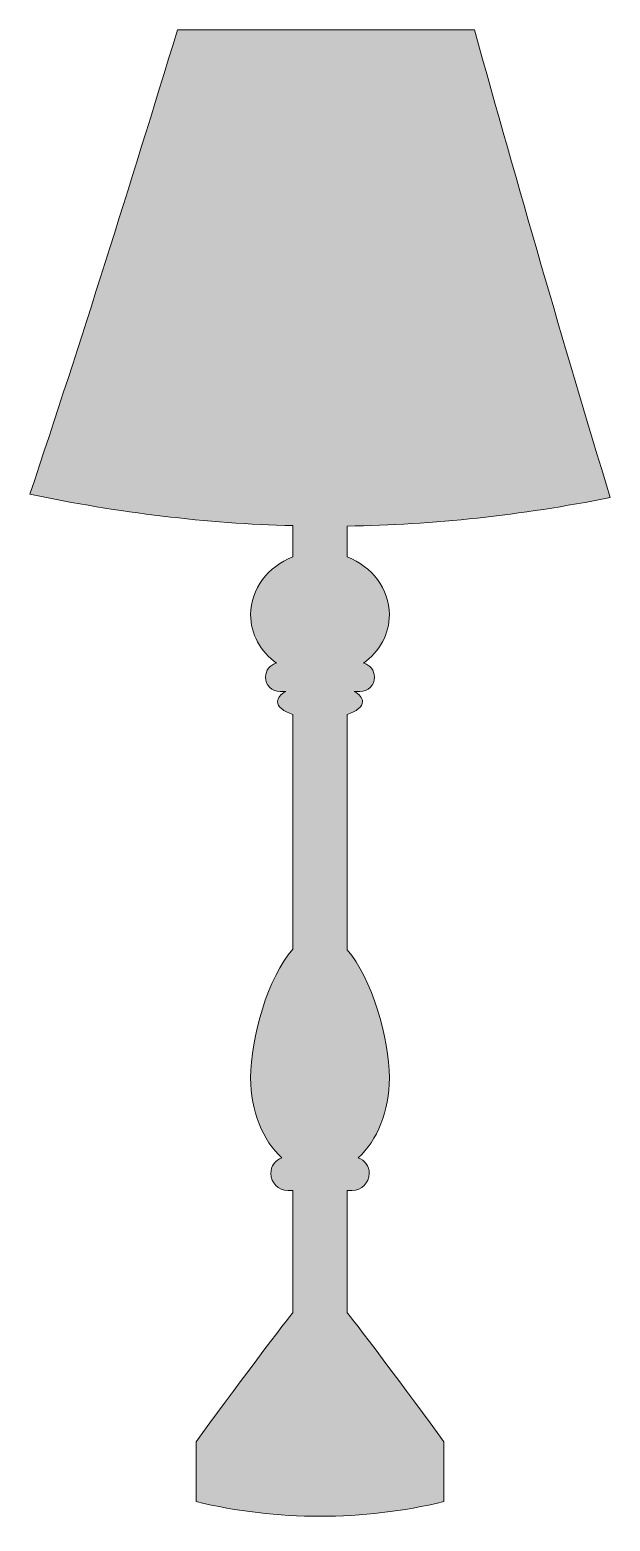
# Model space of a CAD drawing. Header units: inches. Extents: x 0 to 40, y 0 to 102.
import ezdxf

# ---------------------------------------------------------------- set-up
doc = ezdxf.new("R2010")
doc.units = ezdxf.units.IN
doc.header["$MEASUREMENT"] = 0
doc.layers.add('Layer 1', color=7, linetype='Continuous')

msp = doc.modelspace()

# ---------------------------------------------------------------- hatches: boundary and pattern name
at = {"layer": 'Layer 1', "true_color": 0xf6921e}
h = msp.add_hatch(color=30, dxfattribs=at)
h.dxf.hatch_style = 2
edge = h.paths.add_edge_path()
edge.add_spline(control_points=[(21.66, 13.91), (21.66, 13.91), (21.66, 22.27), (21.66, 22.27), (21.66, 22.27), (22.01, 22.27), (22.01, 22.27), (22.65, 22.27), (23.17, 22.79), (23.17, 23.43), (23.17, 23.93), (22.86, 24.35), (22.42, 24.51), (23.7, 25.68), (24.55, 27.69), (24.55, 29.97), (24.55, 32.66), (23.36, 36.78), (21.66, 38.71), (21.66, 38.71), (21.66, 54.8), (21.66, 54.8), (22.3, 55.01), (22.71, 55.33), (22.71, 55.69), (22.71, 55.95), (22.5, 56.18), (22.15, 56.37), (22.15, 56.37), (22.54, 56.37), (22.54, 56.37), (23.09, 56.37), (23.53, 56.81), (23.53, 57.36), (23.53, 57.82), (23.21, 58.2), (22.79, 58.31), (23.86, 59.09), (24.55, 60.29), (24.55, 61.63), (24.55, 63.4), (23.36, 64.92), (21.66, 65.57), (21.66, 65.57), (21.66, 67.68), (21.66, 67.68), (27.57, 67.77), (33.5, 68.41), (39.62, 69.63), (36.4, 80.25), (33.33, 90.91), (30.35, 101.6), (23.59, 101.6), (16.84, 101.6), (10.08, 101.6), (6.84, 90.98), (3.52, 80.39), (0, 69.86), (6.11, 68.58), (12.04, 67.86), (17.96, 67.71), (17.96, 67.71), (17.96, 65.57), (17.96, 65.57), (16.26, 64.92), (15.07, 63.4), (15.07, 61.63), (15.07, 60.29), (15.76, 59.09), (16.83, 58.31), (16.41, 58.2), (16.09, 57.82), (16.09, 57.36), (16.09, 56.81), (16.53, 56.37), (17.08, 56.37), (17.08, 56.37), (17.47, 56.37), (17.47, 56.37), (17.12, 56.18), (16.91, 55.95), (16.91, 55.69), (16.91, 55.33), (17.32, 55.01), (17.96, 54.8), (17.96, 54.8), (17.96, 38.76), (17.96, 38.76), (16.25, 36.86), (15.07, 32.69), (15.07, 29.97), (15.07, 27.69), (15.92, 25.68), (17.2, 24.51), (16.76, 24.35), (16.45, 23.93), (16.45, 23.43), (16.45, 22.79), (16.97, 22.27), (17.61, 22.27), (17.61, 22.27), (17.96, 22.27), (17.96, 22.27), (17.96, 22.27), (17.96, 13.91), (17.96, 13.91), (17.87, 13.91), (13.66, 8.25), (11.35, 5.1), (11.35, 3.46), (11.35, 2.64), (11.35, 1), (16.9, -0.33), (22.72, -0.33), (28.27, 1), (28.27, 2.64), (28.27, 3.46), (28.27, 5.1), (25.96, 8.25), (21.75, 13.91), (21.66, 13.91)], knot_values=[0, 0, 0, 0, 1, 1, 1, 2, 2, 2, 3, 3, 3, 4, 4, 4, 5, 5, 5, 6, 6, 6, 7, 7, 7, 8, 8, 8, 9, 9, 9, 10, 10, 10, 11, 11, 11, 12, 12, 12, 13, 13, 13, 14, 14, 14, 15, 15, 15, 16, 16, 16, 17, 17, 17, 18, 18, 18, 19, 19, 19, 20, 20, 20, 21, 21, 21, 22, 22, 22, 23, 23, 23, 24, 24, 24, 25, 25, 25, 26, 26, 26, 27, 27, 27, 28, 28, 28, 29, 29, 29, 30, 30, 30, 31, 31, 31, 32, 32, 32, 33, 33, 33, 34, 34, 34, 35, 35, 35, 36, 36, 36, 37, 37, 37, 38, 38, 38, 39, 39, 39, 40, 40, 40, 40], degree=3, periodic=1)

# ---------------------------------------------------------------- linework, layer by layer
at = {"layer": 'Layer 1', "lineweight": 0}
msp.add_open_spline([(21.66, 13.91), (21.66, 13.91), (21.66, 22.27), (21.66, 22.27), (21.66, 22.27), (22.01, 22.27), (22.01, 22.27), (22.65, 22.27), (23.17, 22.79), (23.17, 23.43), (23.17, 23.93), (22.86, 24.35), (22.42, 24.51), (23.7, 25.68), (24.55, 27.69), (24.55, 29.97), (24.55, 32.66), (23.36, 36.78), (21.66, 38.71), (21.66, 38.71), (21.66, 54.8), (21.66, 54.8), (22.3, 55.01), (22.71, 55.33), (22.71, 55.69), (22.71, 55.95), (22.5, 56.18), (22.15, 56.37), (22.15, 56.37), (22.54, 56.37), (22.54, 56.37), (23.09, 56.37), (23.53, 56.81), (23.53, 57.36), (23.53, 57.82), (23.21, 58.2), (22.79, 58.31), (23.86, 59.09), (24.55, 60.29), (24.55, 61.63), (24.55, 63.4), (23.36, 64.92), (21.66, 65.57), (21.66, 65.57), (21.66, 67.68), (21.66, 67.68), (27.57, 67.77), (33.5, 68.41), (39.62, 69.63), (36.4, 80.25), (33.33, 90.91), (30.35, 101.6), (23.59, 101.6), (16.84, 101.6), (10.08, 101.6), (6.84, 90.98), (3.52, 80.39), (0, 69.86), (6.11, 68.58), (12.04, 67.86), (17.96, 67.71), (17.96, 67.71), (17.96, 65.57), (17.96, 65.57), (16.26, 64.92), (15.07, 63.4), (15.07, 61.63), (15.07, 60.29), (15.76, 59.09), (16.83, 58.31), (16.41, 58.2), (16.09, 57.82), (16.09, 57.36), (16.09, 56.81), (16.53, 56.37), (17.08, 56.37), (17.08, 56.37), (17.47, 56.37), (17.47, 56.37), (17.12, 56.18), (16.91, 55.95), (16.91, 55.69), (16.91, 55.33), (17.32, 55.01), (17.96, 54.8), (17.96, 54.8), (17.96, 38.76), (17.96, 38.76), (16.25, 36.86), (15.07, 32.69), (15.07, 29.97), (15.07, 27.69), (15.92, 25.68), (17.2, 24.51), (16.76, 24.35), (16.45, 23.93), (16.45, 23.43), (16.45, 22.79), (16.97, 22.27), (17.61, 22.27), (17.61, 22.27), (17.96, 22.27), (17.96, 22.27), (17.96, 22.27), (17.96, 13.91), (17.96, 13.91), (17.87, 13.91), (13.66, 8.25), (11.35, 5.1), (11.35, 3.46), (11.35, 2.64), (11.35, 1), (16.9, -0.33), (22.72, -0.33), (28.27, 1), (28.27, 2.64), (28.27, 3.46), (28.27, 5.1), (25.96, 8.25), (21.75, 13.91), (21.66, 13.91)], degree=3, knots=[0, 0, 0, 0, 1, 1, 1, 2, 2, 2, 3, 3, 3, 4, 4, 4, 5, 5, 5, 6, 6, 6, 7, 7, 7, 8, 8, 8, 9, 9, 9, 10, 10, 10, 11, 11, 11, 12, 12, 12, 13, 13, 13, 14, 14, 14, 15, 15, 15, 16, 16, 16, 17, 17, 17, 18, 18, 18, 19, 19, 19, 20, 20, 20, 21, 21, 21, 22, 22, 22, 23, 23, 23, 24, 24, 24, 25, 25, 25, 26, 26, 26, 27, 27, 27, 28, 28, 28, 29, 29, 29, 30, 30, 30, 31, 31, 31, 32, 32, 32, 33, 33, 33, 34, 34, 34, 35, 35, 35, 36, 36, 36, 37, 37, 37, 38, 38, 38, 39, 39, 39, 40, 40, 40, 40], dxfattribs=at)

doc.saveas('drawing.dxf')
